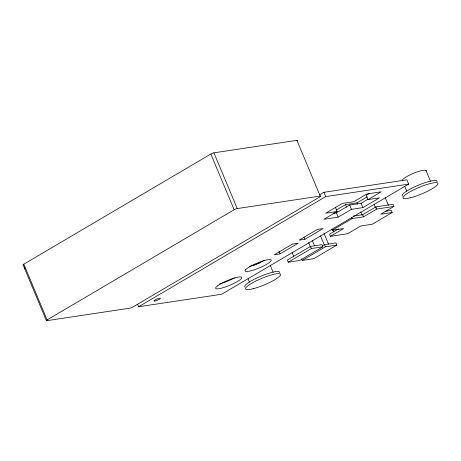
<?xml version="1.0" encoding="UTF-8"?>
<svg xmlns="http://www.w3.org/2000/svg" width="461" height="461" viewBox="0 0 461 461"><rect width="100%" height="100%" fill="white"/><g stroke="black" fill="none" stroke-linecap="round" stroke-linejoin="round"><path stroke-width="0.69" d="M23.799 264.176L210.844 154.026A2.363 0.438 -22.7 0 1 213.927 152.833L296.913 140.334L320.228 196.063A2.363 0.438 -22.7 0 1 320.003 196.824L132.964 306.974A2.363 0.438 -22.7 0 1 129.875 308.167L46.889 320.666A2.363 0.438 -22.7 0 1 47.114 319.905L23.799 264.176A2.363 0.438 -22.7 0 0 23.263 264.96M47.114 319.905L234.153 209.755A2.363 0.438 -22.7 0 1 237.242 208.562L320.228 196.063M319.548 194.87L323.881 192.318L406.873 179.819L408.665 184.106L221.626 294.256L138.634 306.755L137.614 304.306M138.634 306.755L325.679 196.605L408.665 184.106M336.363 209.997L345.502 204.621L356.947 202.898L367.181 196.87M335.343 207.202L337.135 211.49L323.893 219.292L338.201 217.137L351.443 209.334L362.888 207.611L379.443 197.867L367.993 199.59L366.201 195.303L369.215 193.528M333.003 213.362L336.409 212.849L349.651 205.047L361.096 203.324L367.838 199.354M367.993 199.59L381.235 191.793L366.927 193.943L353.685 201.745L342.241 203.468L325.691 213.218L337.135 211.49M280.034 253.902L298.238 243.178L292.516 244.042L274.312 254.76L280.034 253.902L279.009 251.452M304.859 239.276L323.069 228.558L317.347 229.417L299.137 240.141L304.859 239.276L304.093 237.438M331.782 229.186L332.231 230.258L352.095 218.56L363.539 216.837L376.781 209.035L393.948 206.453L393.054 204.309L375.882 206.897L362.64 214.693L353.212 216.111M338.564 228.869L329.54 234.188L330.433 236.332L347.606 233.744L360.848 225.948L372.292 224.225L392.155 212.527L391.256 210.383L385.2 211.294M310.53 246.387L287.353 260.033L288.252 262.176L299.696 260.453L322.873 246.802L321.974 244.658L310.53 246.387L311.423 248.531L322.873 246.802M330.433 236.332L343.675 228.535L332.231 230.258M288.252 262.176L311.423 248.531M322.066 246.088L324.504 244.647L335.948 242.924L336.847 245.068L313.676 258.713L302.226 260.442L301.557 258.834M302.226 260.442L325.403 246.791L336.847 245.068M393.948 206.453L380.711 214.25L392.155 212.527M425.964 170.403L430.539 181.334M404.891 186.601L406.775 191.102M385.235 197.613L388.462 205.329M375.882 206.897L376.781 209.035M374.223 204.742L375.571 207.957M361.096 203.324L362.888 207.611M362.64 214.693L363.539 216.837M356.947 202.898L357.488 204.183M360.715 211.899L362.058 215.114M349.651 205.047L351.443 209.334M351.645 217.488L352.095 218.56M345.502 204.621L346.58 207.191M336.409 212.849L338.201 217.137M323.881 192.318L325.679 196.605M332.784 229.947L333.591 231.877M323.95 233.197L328.526 244.128M324.504 244.647L325.403 246.791M320.464 235.773L324.233 244.774M312.397 240.717L314.546 245.863M308.64 242.653L310.524 247.154M292.09 252.398L293.703 256.258M270.204 265.242L273.166 272.313M213.927 152.833L237.242 208.562M210.844 154.026L234.153 209.755M248.053 278.865L249.395 282.08M24.41 266.925L25.24 268.919M23.085 264.914L46.394 320.643M296.913 140.334A2.363 0.438 -22.7 0 1 297.068 140.853M245.033 287.065A18.918 3.509 -22.7 0 1 261.203 276.07A18.918 3.509 -22.7 0 1 279.677 272.716M252.784 265.778A12.925 2.403 -22.7 0 1 257.711 263.652M258.327 263.415A12.925 2.403 -22.7 0 1 260.177 262.758M402.407 196.086A18.918 3.509 -22.7 0 1 418.576 185.091A18.918 3.509 -22.7 0 1 437.051 181.738M402.47 180.81A12.925 2.403 -22.7 0 1 413.517 173.296A12.925 2.403 -22.7 0 1 426.148 171.008M234.43 277.902A14.187 2.633 -22.7 0 1 219.563 283.89M264.401 260.269A14.187 2.633 -22.7 0 1 249.551 266.418M245.736 269.587L245.045 270.59A14.187 2.633 -22.7 0 0 257.186 268.763A14.187 2.633 -22.7 0 0 271.229 260.488A14.187 2.633 -22.7 0 0 259.088 262.321L255.671 263.738A14.187 2.633 -22.7 0 0 245.736 269.587M217.863 285.624L216.324 286.903A14.187 2.633 -22.7 0 0 225.515 286.909A14.187 2.633 -22.7 0 0 241.685 278.11A14.187 2.633 -22.7 0 0 229.676 279.643L226.253 281.06A14.187 2.633 -22.7 0 0 217.863 285.624M253.291 288.678A18.918 3.509 -22.7 0 0 280.576 274.86A18.918 3.509 -22.7 0 0 255.492 281.239A18.918 3.509 -22.7 0 0 253.291 288.678M410.665 197.7A18.918 3.509 -22.7 0 0 437.95 183.881A18.918 3.509 -22.7 0 0 412.866 190.26A18.918 3.509 -22.7 0 0 410.665 197.7M155.029 301.01A3.544 0.657 -22.7 0 0 160.382 298.446A3.544 0.657 -22.7 0 0 156.049 299.385A3.544 0.657 -22.7 0 0 155.029 301.01"/></g></svg>
